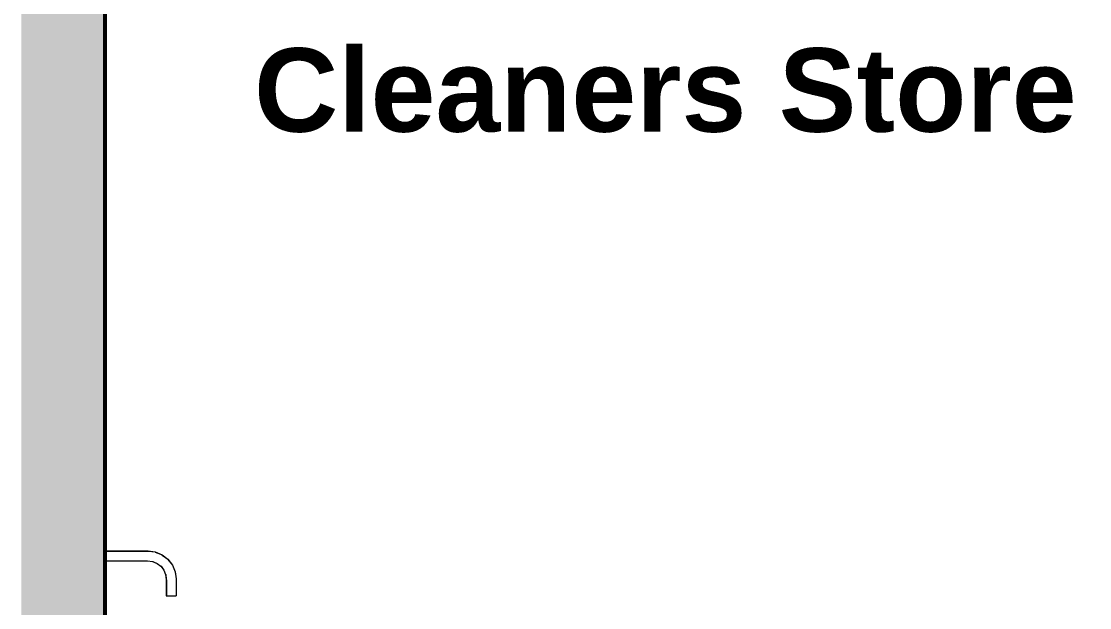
# Model space of a CAD drawing. Header units: millimetres. Extents: x -46169 to 174149, y -86316 to 18123.
# Drawn here: x 128050 to 129970, y -75325 to -74272 of the extents above; entities that cross this region are included whole.
import ezdxf

# ---------------------------------------------------------------- set-up
doc = ezdxf.new("R2010")
doc.units = ezdxf.units.MM
doc.header["$MEASUREMENT"] = 0
doc.linetypes.add('Wipeout_Contour', pattern=[1000, 0, -1000])
for name, color, linetype, lineweight in [('A04_A04_1_0_Pen_No__7', 7, 'Continuous', 35), ('A04_A04_1_New_A-25-M_Wall_Int_Pen_No__87', 8, 'Continuous', 20), ('A04_A04_1_New_A-35-M_FFE_Sanitary_Pen_No__4', 7, 'Continuous', 20)]:
    doc.layers.add(name, color=color, linetype=linetype, lineweight=lineweight)
doc.layers.add('A04_A04_1_New_A-25-M_Wall_Int', color=7, linetype='Continuous')
doc.layers.add('A04_A04_1_New_A-35-M_FFE_Sanitary', color=7, linetype='Continuous')
doc.layers.add('A04_A04_1_New_A-25-M_Wall_Int_Pen_No__107', color=7, linetype='Continuous', lineweight=15, true_color=0xa6a6a6)
doc.layers.add('A04_A04_1_New_A-25-M_Wall_Int_Pen_No__27', color=7, linetype='Continuous', lineweight=50, true_color=0x2a2a2a)
doc.styles.add('GENERATED_STYLE_3', font='')
doc.styles.get('GENERATED_STYLE_3').set_extended_font_data('Arial', bold=True)

msp = doc.modelspace()

# ---------------------------------------------------------------- wipeouts: each hides what was drawn before it
at = {"color": 254, "linetype": 'Wipeout_Contour', "lineweight": 0, "ltscale": 4905513.885810811}
msp.add_wipeout([(128199.6, -72757.9), (128199.6, -76357.9), (128200.6, -76357.9), (128200.6, -75677.9), (128200.2, -75457.9), (128200.4, -75299.2), (128200.4, -75455.4), (128200.4, -75457.9), (128200.5, -75417.9), (128200.5, -75416.4), (128200.5, -75409.7), (128200.5, -75405.6), (128200.5, -75400.9), (128200.5, -75387.1), (128200.5, -75383.8), (128200.5, -75380.3), (128200.5, -75378.1), (128200.5, -75347.9), (128200.6, -75265.9), (128200.6, -75248.3), (128200.6, -75347.9), (128202.1, -75347.9), (128202.1, -75240.9), (128200.5, -75240.9), (128200.5, -75240), (128200.5, -75238.4), (128200.5, -75235.5), (128200.5, -75228.6), (128200.5, -75225.7), (128200.5, -75224.1), (128200.5, -75222.9), (128202.1, -75222.9), (128202.1, -72757.9)], dxfattribs=at).dxf.layer = 'A04_A04_1_New_A-25-M_Wall_Int'

# ---------------------------------------------------------------- next in the draw order: hatches: boundary and pattern name
at = {"layer": 'A04_A04_1_New_A-25-M_Wall_Int_Pen_No__107', "linetype": 'Continuous', "lineweight": 0, "true_color": 0x292929}
msp.add_hatch(color=250, dxfattribs=at).paths.add_polyline_path([(128199.6, -76357.9), (128199.6, -72757.9), (128049.6, -72757.9), (128049.6, -76357.9)])

# ---------------------------------------------------------------- next in the draw order: wipeouts: each hides what was drawn before it
at = {"color": 254, "linetype": 'Wipeout_Contour', "lineweight": 0, "ltscale": 6101971.078537693}
msp.add_wipeout([(128701.8, -75677.9), (128202.1, -75677.9), (128202.1, -76357.9), (130725.7, -76357.9), (130725.7, -72757.9), (128202.1, -72757.9), (128202.1, -75222.9), (128277.6, -75222.9), (128290.2, -75224.6), (128302.5, -75229.7), (128313.1, -75237.8), (128321.2, -75248.4), (128326.3, -75260.7), (128328, -75273.3), (128328, -75303.9), (128310, -75303.9), (128310, -75274.5), (128308.8, -75265.4), (128305.5, -75257.5), (128300.3, -75250.6), (128293.5, -75245.4), (128285.5, -75242.1), (128276.4, -75240.9), (128202.1, -75240.9), (128202.1, -75347.9), (128206, -75347.9), (128206, -75377.9), (128208, -75377.9), (128208, -75378.8), (128208, -75379.4), (128208, -75383.8), (128208.1, -75390.3), (128208.1, -75397.9), (128208.1, -75405.6), (128208, -75412.1), (128208, -75416.4), (128208, -75417), (128208, -75417.9), (128202.1, -75417.9), (128202.1, -75457.9), (128701.8, -75457.9)], dxfattribs=at).dxf.layer = 'A04_A04_1_New_A-25-M_Wall_Int'

# ---------------------------------------------------------------- next in the draw order: texts
at = {"layer": 'A04_A04_1_0_Pen_No__7', "linetype": 'Continuous', "insert": (128468, -74471.9), "char_height": 150, "attachment_point": 7, "style": 'GENERATED_STYLE_3'}
msp.add_mtext('\\A1;{\\fArial|b1|i0|c0|p34;Cleaners Store}', dxfattribs=at)

# ---------------------------------------------------------------- next in the draw order: wipeouts: each hides what was drawn before it
at = {"color": 254, "linetype": 'Wipeout_Contour', "lineweight": 0, "ltscale": 594726.916297}
msp.add_wipeout([(128276.4, -75240.3), (128200.5, -75240.3), (128200.5, -75240.9), (128276.4, -75240.9)], dxfattribs=at).dxf.layer = 'A04_A04_1_New_A-35-M_FFE_Sanitary'

# ---------------------------------------------------------------- next in the draw order: wipeouts: each hides what was drawn before it
at = {"color": 254, "linetype": 'Wipeout_Contour', "lineweight": 0, "ltscale": 594724.199784}
msp.add_wipeout([(128276.5, -75238.4), (128200.5, -75238.4), (128200.5, -75240), (128276.4, -75240.3)], dxfattribs=at).dxf.layer = 'A04_A04_1_New_A-35-M_FFE_Sanitary'

# ---------------------------------------------------------------- next in the draw order: wipeouts: each hides what was drawn before it
at = {"color": 254, "linetype": 'Wipeout_Contour', "lineweight": 0, "ltscale": 594719.857971}
msp.add_wipeout([(128200.5, -75235.5), (128200.5, -75238.4), (128276.5, -75238.4), (128276.7, -75235.5)], dxfattribs=at).dxf.layer = 'A04_A04_1_New_A-35-M_FFE_Sanitary'

# ---------------------------------------------------------------- next in the draw order: wipeouts: each hides what was drawn before it
at = {"color": 254, "linetype": 'Wipeout_Contour', "lineweight": 0, "ltscale": 594713.806743}
msp.add_wipeout([(128200.5, -75232.1), (128200.5, -75235.5), (128276.7, -75235.5), (128277, -75232.1)], dxfattribs=at).dxf.layer = 'A04_A04_1_New_A-35-M_FFE_Sanitary'

# ---------------------------------------------------------------- next in the draw order: wipeouts: each hides what was drawn before it
at = {"color": 254, "linetype": 'Wipeout_Contour', "lineweight": 0, "ltscale": 594707.225477}
msp.add_wipeout([(128277.2, -75228.6), (128200.5, -75228.6), (128200.5, -75232.1), (128277, -75232.1)], dxfattribs=at).dxf.layer = 'A04_A04_1_New_A-35-M_FFE_Sanitary'

# ---------------------------------------------------------------- next in the draw order: linework, layer by layer
at = {"layer": 'A04_A04_1_New_A-25-M_Wall_Int_Pen_No__87', "linetype": 'Continuous'}
msp.add_line((128202.1, -75347.9), (128202.1, -75240.9), dxfattribs=at)

# ---------------------------------------------------------------- next in the draw order: wipeouts: each hides what was drawn before it
at = {"color": 254, "linetype": 'Wipeout_Contour', "lineweight": 0, "ltscale": 594701.116478}
msp.add_wipeout([(128200.5, -75228.6), (128277.2, -75228.6), (128277.4, -75225.7), (128200.5, -75225.7)], dxfattribs=at).dxf.layer = 'A04_A04_1_New_A-35-M_FFE_Sanitary'
at = {"color": 254, "linetype": 'Wipeout_Contour', "lineweight": 0, "ltscale": 594874.861996}
msp.add_wipeout([(128276.4, -75240.9), (128285.5, -75242.1), (128285.7, -75241.5), (128276.4, -75240.3)], dxfattribs=at).dxf.layer = 'A04_A04_1_New_A-35-M_FFE_Sanitary'

# ---------------------------------------------------------------- next in the draw order: wipeouts: each hides what was drawn before it
at = {"color": 254, "linetype": 'Wipeout_Contour', "lineweight": 0, "ltscale": 743337.324051}
msp.add_wipeout([(128200.5, -75224.1), (128200.5, -75225.7), (128277.4, -75225.7), (128277.5, -75223.7), (128200.5, -75223.7)], dxfattribs=at).dxf.layer = 'A04_A04_1_New_A-35-M_FFE_Sanitary'
at = {"color": 254, "linetype": 'Wipeout_Contour', "lineweight": 0, "ltscale": 594873.038543}
msp.add_wipeout([(128276.4, -75240.3), (128285.7, -75241.5), (128286.2, -75239.7), (128276.5, -75238.4)], dxfattribs=at).dxf.layer = 'A04_A04_1_New_A-35-M_FFE_Sanitary'

# ---------------------------------------------------------------- next in the draw order: wipeouts: each hides what was drawn before it
at = {"color": 254, "linetype": 'Wipeout_Contour', "lineweight": 0, "ltscale": 594693.830122}
msp.add_wipeout([(128200.5, -75223.7), (128277.5, -75223.7), (128277.6, -75222.9), (128200.5, -75222.9)], dxfattribs=at).dxf.layer = 'A04_A04_1_New_A-35-M_FFE_Sanitary'
at = {"color": 254, "linetype": 'Wipeout_Contour', "lineweight": 0, "ltscale": 594869.592914}
msp.add_wipeout([(128276.5, -75238.4), (128286.2, -75239.7), (128286.9, -75236.8), (128276.7, -75235.5)], dxfattribs=at).dxf.layer = 'A04_A04_1_New_A-35-M_FFE_Sanitary'

# ---------------------------------------------------------------- next in the draw order: linework, layer by layer
at = {"layer": 'A04_A04_1_New_A-25-M_Wall_Int_Pen_No__27', "linetype": 'Continuous'}
msp.add_line((128199.6, -72757.9), (128199.6, -76357.9), dxfattribs=at)
at = {"layer": 'A04_A04_1_New_A-25-M_Wall_Int_Pen_No__87', "linetype": 'Continuous'}
msp.add_line((128202.1, -75222.9), (128202.1, -72757.9), dxfattribs=at)

# ---------------------------------------------------------------- next in the draw order: wipeouts: each hides what was drawn before it
at = {"color": 254, "linetype": 'Wipeout_Contour', "lineweight": 0, "ltscale": 594865.052526}
msp.add_wipeout([(128276.7, -75235.5), (128286.9, -75236.8), (128287.8, -75233.5), (128277, -75232.1)], dxfattribs=at).dxf.layer = 'A04_A04_1_New_A-35-M_FFE_Sanitary'

# ---------------------------------------------------------------- next in the draw order: wipeouts: each hides what was drawn before it
at = {"color": 254, "linetype": 'Wipeout_Contour', "lineweight": 0, "ltscale": 594860.110654}
msp.add_wipeout([(128277, -75232.1), (128287.8, -75233.5), (128288.7, -75230.1), (128277.2, -75228.6)], dxfattribs=at).dxf.layer = 'A04_A04_1_New_A-35-M_FFE_Sanitary'

# ---------------------------------------------------------------- next in the draw order: wipeouts: each hides what was drawn before it
at = {"color": 254, "linetype": 'Wipeout_Contour', "lineweight": 0, "ltscale": 594855.520827}
msp.add_wipeout([(128277.2, -75228.6), (128288.7, -75230.1), (128289.5, -75227.3), (128277.4, -75225.7)], dxfattribs=at).dxf.layer = 'A04_A04_1_New_A-35-M_FFE_Sanitary'
at = {"color": 254, "linetype": 'Wipeout_Contour', "lineweight": 0, "ltscale": 594909.105246}
msp.add_wipeout([(128285.5, -75242.1), (128293.5, -75245.4), (128293.8, -75244.9), (128285.7, -75241.5)], dxfattribs=at).dxf.layer = 'A04_A04_1_New_A-35-M_FFE_Sanitary'

# ---------------------------------------------------------------- next in the draw order: wipeouts: each hides what was drawn before it
at = {"color": 254, "linetype": 'Wipeout_Contour', "lineweight": 0, "ltscale": 594851.981684}
msp.add_wipeout([(128277.4, -75225.7), (128289.5, -75227.3), (128290, -75225.3), (128277.5, -75223.7)], dxfattribs=at).dxf.layer = 'A04_A04_1_New_A-35-M_FFE_Sanitary'
at = {"color": 254, "linetype": 'Wipeout_Contour', "lineweight": 0, "ltscale": 594908.412527}
msp.add_wipeout([(128285.7, -75241.5), (128293.8, -75244.9), (128294.7, -75243.2), (128286.2, -75239.7)], dxfattribs=at).dxf.layer = 'A04_A04_1_New_A-35-M_FFE_Sanitary'

# ---------------------------------------------------------------- next in the draw order: linework, layer by layer
at = {"layer": 'A04_A04_1_New_A-35-M_FFE_Sanitary_Pen_No__4', "linetype": 'Continuous'}
msp.add_line((128200.5, -75240.9), (128276.4, -75240.9), dxfattribs=at)

# ---------------------------------------------------------------- next in the draw order: wipeouts: each hides what was drawn before it
at = {"color": 254, "linetype": 'Wipeout_Contour', "lineweight": 0, "ltscale": 594850.030109}
msp.add_wipeout([(128277.5, -75223.7), (128290, -75225.3), (128290.2, -75224.6), (128277.6, -75222.9)], dxfattribs=at).dxf.layer = 'A04_A04_1_New_A-35-M_FFE_Sanitary'
at = {"color": 254, "linetype": 'Wipeout_Contour', "lineweight": 0, "ltscale": 594907.090153}
msp.add_wipeout([(128286.2, -75239.7), (128294.7, -75243.2), (128296.2, -75240.7), (128286.9, -75236.8)], dxfattribs=at).dxf.layer = 'A04_A04_1_New_A-35-M_FFE_Sanitary'

# ---------------------------------------------------------------- next in the draw order: linework, layer by layer
at = {"layer": 'A04_A04_1_New_A-35-M_FFE_Sanitary_Pen_No__4', "linetype": 'Continuous'}
msp.add_line((128200.5, -75222.9), (128277.6, -75222.9), dxfattribs=at)

# ---------------------------------------------------------------- next in the draw order: wipeouts: each hides what was drawn before it
at = {"color": 254, "linetype": 'Wipeout_Contour', "lineweight": 0, "ltscale": 594905.345749}
msp.add_wipeout([(128286.9, -75236.8), (128296.2, -75240.7), (128297.9, -75237.7), (128287.8, -75233.5)], dxfattribs=at).dxf.layer = 'A04_A04_1_New_A-35-M_FFE_Sanitary'

# ---------------------------------------------------------------- next in the draw order: wipeouts: each hides what was drawn before it
at = {"color": 254, "linetype": 'Wipeout_Contour', "lineweight": 0, "ltscale": 594903.449094}
msp.add_wipeout([(128287.8, -75233.5), (128297.9, -75237.7), (128299.6, -75234.7), (128288.7, -75230.1)], dxfattribs=at).dxf.layer = 'A04_A04_1_New_A-35-M_FFE_Sanitary'

# ---------------------------------------------------------------- next in the draw order: wipeouts: each hides what was drawn before it
at = {"color": 254, "linetype": 'Wipeout_Contour', "lineweight": 0, "ltscale": 594901.690621}
msp.add_wipeout([(128288.7, -75230.1), (128299.6, -75234.7), (128301.1, -75232.1), (128289.5, -75227.3)], dxfattribs=at).dxf.layer = 'A04_A04_1_New_A-35-M_FFE_Sanitary'
at = {"color": 254, "linetype": 'Wipeout_Contour', "lineweight": 0, "ltscale": 594943.516167}
msp.add_wipeout([(128293.5, -75245.4), (128300.3, -75250.6), (128300.7, -75250.2), (128293.8, -75244.9)], dxfattribs=at).dxf.layer = 'A04_A04_1_New_A-35-M_FFE_Sanitary'

# ---------------------------------------------------------------- next in the draw order: wipeouts: each hides what was drawn before it
at = {"color": 254, "linetype": 'Wipeout_Contour', "lineweight": 0, "ltscale": 594900.337242}
msp.add_wipeout([(128289.5, -75227.3), (128301.1, -75232.1), (128302.1, -75230.3), (128290, -75225.3)], dxfattribs=at).dxf.layer = 'A04_A04_1_New_A-35-M_FFE_Sanitary'
at = {"color": 254, "linetype": 'Wipeout_Contour', "lineweight": 0, "ltscale": 594944.14238}
msp.add_wipeout([(128293.8, -75244.9), (128300.7, -75250.2), (128302.1, -75248.8), (128294.7, -75243.2)], dxfattribs=at).dxf.layer = 'A04_A04_1_New_A-35-M_FFE_Sanitary'

# ---------------------------------------------------------------- next in the draw order: wipeouts: each hides what was drawn before it
at = {"color": 254, "linetype": 'Wipeout_Contour', "lineweight": 0, "ltscale": 594899.591925}
msp.add_wipeout([(128290, -75225.3), (128302.1, -75230.3), (128302.5, -75229.7), (128290.2, -75224.6)], dxfattribs=at).dxf.layer = 'A04_A04_1_New_A-35-M_FFE_Sanitary'
at = {"color": 254, "linetype": 'Wipeout_Contour', "lineweight": 0, "ltscale": 594945.318339}
msp.add_wipeout([(128294.7, -75243.2), (128302.1, -75248.8), (128304.1, -75246.8), (128296.2, -75240.7)], dxfattribs=at).dxf.layer = 'A04_A04_1_New_A-35-M_FFE_Sanitary'

# ---------------------------------------------------------------- next in the draw order: linework, layer by layer
at = {"layer": 'A04_A04_1_New_A-35-M_FFE_Sanitary_Pen_No__4', "linetype": 'Continuous'}
msp.add_line((128276.4, -75240.9), (128285.5, -75242.1), dxfattribs=at)

# ---------------------------------------------------------------- next in the draw order: wipeouts: each hides what was drawn before it
at = {"color": 254, "linetype": 'Wipeout_Contour', "lineweight": 0, "ltscale": 594946.872003}
msp.add_wipeout([(128296.2, -75240.7), (128304.1, -75246.8), (128306.5, -75244.3), (128297.9, -75237.7)], dxfattribs=at).dxf.layer = 'A04_A04_1_New_A-35-M_FFE_Sanitary'

# ---------------------------------------------------------------- next in the draw order: wipeouts: each hides what was drawn before it
at = {"color": 254, "linetype": 'Wipeout_Contour', "lineweight": 0, "ltscale": 594948.57128}
msp.add_wipeout([(128297.9, -75237.7), (128306.5, -75244.3), (128309, -75241.9), (128299.6, -75234.7)], dxfattribs=at).dxf.layer = 'A04_A04_1_New_A-35-M_FFE_Sanitary'

# ---------------------------------------------------------------- next in the draw order: wipeouts: each hides what was drawn before it
at = {"color": 254, "linetype": 'Wipeout_Contour', "lineweight": 0, "ltscale": 594950.15893}
msp.add_wipeout([(128299.6, -75234.7), (128309, -75241.9), (128311.1, -75239.8), (128301.1, -75232.1)], dxfattribs=at).dxf.layer = 'A04_A04_1_New_A-35-M_FFE_Sanitary'

# ---------------------------------------------------------------- next in the draw order: linework, layer by layer
at = {"layer": 'A04_A04_1_New_A-35-M_FFE_Sanitary_Pen_No__4', "linetype": 'Continuous'}
msp.add_line((128277.6, -75222.9), (128290.2, -75224.6), dxfattribs=at)

# ---------------------------------------------------------------- next in the draw order: wipeouts: each hides what was drawn before it
at = {"color": 254, "linetype": 'Wipeout_Contour', "lineweight": 0, "ltscale": 594951.392127}
msp.add_wipeout([(128301.1, -75232.1), (128311.1, -75239.8), (128312.6, -75238.3), (128302.1, -75230.3)], dxfattribs=at).dxf.layer = 'A04_A04_1_New_A-35-M_FFE_Sanitary'
at = {"color": 254, "linetype": 'Wipeout_Contour', "lineweight": 0, "ltscale": 594976.815209}
msp.add_wipeout([(128300.3, -75250.6), (128305.5, -75257.5), (128306, -75257.1), (128300.7, -75250.2)], dxfattribs=at).dxf.layer = 'A04_A04_1_New_A-35-M_FFE_Sanitary'

# ---------------------------------------------------------------- next in the draw order: wipeouts: each hides what was drawn before it
at = {"color": 254, "linetype": 'Wipeout_Contour', "lineweight": 0, "ltscale": 594952.079957}
msp.add_wipeout([(128302.1, -75230.3), (128312.6, -75238.3), (128313.1, -75237.8), (128302.5, -75229.7)], dxfattribs=at).dxf.layer = 'A04_A04_1_New_A-35-M_FFE_Sanitary'
at = {"color": 254, "linetype": 'Wipeout_Contour', "lineweight": 0, "ltscale": 594978.716025}
msp.add_wipeout([(128300.7, -75250.2), (128306, -75257.1), (128307.7, -75256.2), (128302.1, -75248.8)], dxfattribs=at).dxf.layer = 'A04_A04_1_New_A-35-M_FFE_Sanitary'

# ---------------------------------------------------------------- next in the draw order: wipeouts: each hides what was drawn before it
at = {"color": 254, "linetype": 'Wipeout_Contour', "lineweight": 0, "ltscale": 594982.308587}
msp.add_wipeout([(128302.1, -75248.8), (128307.7, -75256.2), (128310.2, -75254.7), (128304.1, -75246.8)], dxfattribs=at).dxf.layer = 'A04_A04_1_New_A-35-M_FFE_Sanitary'

# ---------------------------------------------------------------- next in the draw order: linework, layer by layer
at = {"layer": 'A04_A04_1_New_A-35-M_FFE_Sanitary_Pen_No__4', "linetype": 'Continuous'}
msp.add_line((128285.5, -75242.1), (128293.5, -75245.4), dxfattribs=at)

# ---------------------------------------------------------------- next in the draw order: wipeouts: each hides what was drawn before it
at = {"color": 254, "linetype": 'Wipeout_Contour', "lineweight": 0, "ltscale": 594987.053344}
msp.add_wipeout([(128304.1, -75246.8), (128310.2, -75254.7), (128313.2, -75253), (128306.5, -75244.3)], dxfattribs=at).dxf.layer = 'A04_A04_1_New_A-35-M_FFE_Sanitary'

# ---------------------------------------------------------------- next in the draw order: wipeouts: each hides what was drawn before it
at = {"color": 254, "linetype": 'Wipeout_Contour', "lineweight": 0, "ltscale": 594992.232289}
msp.add_wipeout([(128306.5, -75244.3), (128313.2, -75253), (128316.2, -75251.3), (128309, -75241.9)], dxfattribs=at).dxf.layer = 'A04_A04_1_New_A-35-M_FFE_Sanitary'

# ---------------------------------------------------------------- next in the draw order: wipeouts: each hides what was drawn before it
at = {"color": 254, "linetype": 'Wipeout_Contour', "lineweight": 0, "ltscale": 594997.058248}
msp.add_wipeout([(128309, -75241.9), (128316.2, -75251.3), (128318.8, -75249.8), (128311.1, -75239.8)], dxfattribs=at).dxf.layer = 'A04_A04_1_New_A-35-M_FFE_Sanitary'

# ---------------------------------------------------------------- next in the draw order: wipeouts: each hides what was drawn before it
at = {"color": 254, "linetype": 'Wipeout_Contour', "lineweight": 0, "ltscale": 595000.795216}
msp.add_wipeout([(128311.1, -75239.8), (128318.8, -75249.8), (128320.6, -75248.8), (128312.6, -75238.3)], dxfattribs=at).dxf.layer = 'A04_A04_1_New_A-35-M_FFE_Sanitary'

# ---------------------------------------------------------------- next in the draw order: linework, layer by layer
at = {"layer": 'A04_A04_1_New_A-35-M_FFE_Sanitary_Pen_No__4', "linetype": 'Continuous'}
msp.add_line((128290.2, -75224.6), (128302.5, -75229.7), dxfattribs=at)

# ---------------------------------------------------------------- next in the draw order: wipeouts: each hides what was drawn before it
at = {"color": 254, "linetype": 'Wipeout_Contour', "lineweight": 0, "ltscale": 595002.870886}
msp.add_wipeout([(128312.6, -75238.3), (128320.6, -75248.8), (128321.2, -75248.4), (128313.1, -75237.8)], dxfattribs=at).dxf.layer = 'A04_A04_1_New_A-35-M_FFE_Sanitary'

# ---------------------------------------------------------------- next in the draw order: linework, layer by layer
at = {"layer": 'A04_A04_1_New_A-35-M_FFE_Sanitary_Pen_No__4', "linetype": 'Continuous'}
msp.add_line((128302.5, -75229.7), (128313.1, -75237.8), dxfattribs=at)

# ---------------------------------------------------------------- next in the draw order: wipeouts: each hides what was drawn before it
at = {"color": 254, "linetype": 'Wipeout_Contour', "lineweight": 0, "ltscale": 595006.733319}
msp.add_wipeout([(128305.5, -75257.5), (128308.8, -75265.4), (128309.4, -75265.2), (128306, -75257.1)], dxfattribs=at).dxf.layer = 'A04_A04_1_New_A-35-M_FFE_Sanitary'

# ---------------------------------------------------------------- next in the draw order: wipeouts: each hides what was drawn before it
at = {"color": 254, "linetype": 'Wipeout_Contour', "lineweight": 0, "ltscale": 595009.777055}
msp.add_wipeout([(128306, -75257.1), (128309.4, -75265.2), (128311.2, -75264.7), (128307.7, -75256.2)], dxfattribs=at).dxf.layer = 'A04_A04_1_New_A-35-M_FFE_Sanitary'

# ---------------------------------------------------------------- next in the draw order: wipeouts: each hides what was drawn before it
at = {"color": 254, "linetype": 'Wipeout_Contour', "lineweight": 0, "ltscale": 595015.539564}
msp.add_wipeout([(128307.7, -75256.2), (128311.2, -75264.7), (128314, -75264), (128310.2, -75254.7)], dxfattribs=at).dxf.layer = 'A04_A04_1_New_A-35-M_FFE_Sanitary'

# ---------------------------------------------------------------- next in the draw order: linework, layer by layer
at = {"layer": 'A04_A04_1_New_A-35-M_FFE_Sanitary_Pen_No__4', "linetype": 'Continuous'}
msp.add_line((128293.5, -75245.4), (128300.3, -75250.6), dxfattribs=at)

# ---------------------------------------------------------------- next in the draw order: wipeouts: each hides what was drawn before it
at = {"color": 254, "linetype": 'Wipeout_Contour', "lineweight": 0, "ltscale": 595023.150965}
msp.add_wipeout([(128310.2, -75254.7), (128314, -75264), (128317.4, -75263.1), (128313.2, -75253)], dxfattribs=at).dxf.layer = 'A04_A04_1_New_A-35-M_FFE_Sanitary'

# ---------------------------------------------------------------- next in the draw order: wipeouts: each hides what was drawn before it
at = {"color": 254, "linetype": 'Wipeout_Contour', "lineweight": 0, "ltscale": 595031.456348}
msp.add_wipeout([(128313.2, -75253), (128317.4, -75263.1), (128320.7, -75262.2), (128316.2, -75251.3)], dxfattribs=at).dxf.layer = 'A04_A04_1_New_A-35-M_FFE_Sanitary'

# ---------------------------------------------------------------- next in the draw order: wipeouts: each hides what was drawn before it
at = {"color": 254, "linetype": 'Wipeout_Contour', "lineweight": 0, "ltscale": 595039.192414}
msp.add_wipeout([(128316.2, -75251.3), (128320.7, -75262.2), (128323.6, -75261.4), (128318.8, -75249.8)], dxfattribs=at).dxf.layer = 'A04_A04_1_New_A-35-M_FFE_Sanitary'

# ---------------------------------------------------------------- next in the draw order: wipeouts: each hides what was drawn before it
at = {"color": 254, "linetype": 'Wipeout_Contour', "lineweight": 0, "ltscale": 595045.180115}
msp.add_wipeout([(128318.8, -75249.8), (128323.6, -75261.4), (128325.6, -75260.9), (128320.6, -75248.8)], dxfattribs=at).dxf.layer = 'A04_A04_1_New_A-35-M_FFE_Sanitary'

# ---------------------------------------------------------------- next in the draw order: wipeouts: each hides what was drawn before it
at = {"color": 254, "linetype": 'Wipeout_Contour', "lineweight": 0, "ltscale": 595048.50414}
msp.add_wipeout([(128320.6, -75248.8), (128325.6, -75260.9), (128326.3, -75260.7), (128321.2, -75248.4)], dxfattribs=at).dxf.layer = 'A04_A04_1_New_A-35-M_FFE_Sanitary'
at = {"color": 254, "linetype": 'Wipeout_Contour', "lineweight": 0, "ltscale": 595031.929518}
msp.add_wipeout([(128308.8, -75265.4), (128310, -75274.5), (128310.6, -75274.5), (128309.4, -75265.2)], dxfattribs=at).dxf.layer = 'A04_A04_1_New_A-35-M_FFE_Sanitary'

# ---------------------------------------------------------------- next in the draw order: linework, layer by layer
at = {"layer": 'A04_A04_1_New_A-35-M_FFE_Sanitary_Pen_No__4', "linetype": 'Continuous'}
msp.add_line((128313.1, -75237.8), (128321.2, -75248.4), dxfattribs=at)

# ---------------------------------------------------------------- next in the draw order: wipeouts: each hides what was drawn before it
at = {"color": 254, "linetype": 'Wipeout_Contour', "lineweight": 0, "ltscale": 595035.793094}
msp.add_wipeout([(128309.4, -75265.2), (128310.6, -75274.5), (128312.5, -75274.3), (128311.2, -75264.7)], dxfattribs=at).dxf.layer = 'A04_A04_1_New_A-35-M_FFE_Sanitary'

# ---------------------------------------------------------------- next in the draw order: wipeouts: each hides what was drawn before it
at = {"color": 254, "linetype": 'Wipeout_Contour', "lineweight": 0, "ltscale": 595043.132294}
msp.add_wipeout([(128311.2, -75264.7), (128312.5, -75274.3), (128315.4, -75274.2), (128314, -75264)], dxfattribs=at).dxf.layer = 'A04_A04_1_New_A-35-M_FFE_Sanitary'

# ---------------------------------------------------------------- next in the draw order: wipeouts: each hides what was drawn before it
at = {"color": 254, "linetype": 'Wipeout_Contour', "lineweight": 0, "ltscale": 595052.833425}
msp.add_wipeout([(128314, -75264), (128315.4, -75274.2), (128318.8, -75273.9), (128317.4, -75263.1)], dxfattribs=at).dxf.layer = 'A04_A04_1_New_A-35-M_FFE_Sanitary'

# ---------------------------------------------------------------- next in the draw order: linework, layer by layer
at = {"layer": 'A04_A04_1_New_A-35-M_FFE_Sanitary_Pen_No__4', "linetype": 'Continuous'}
msp.add_line((128300.3, -75250.6), (128305.5, -75257.5), dxfattribs=at)

# ---------------------------------------------------------------- next in the draw order: wipeouts: each hides what was drawn before it
at = {"color": 254, "linetype": 'Wipeout_Contour', "lineweight": 0, "ltscale": 595063.421192}
msp.add_wipeout([(128317.4, -75263.1), (128318.8, -75273.9), (128322.3, -75273.7), (128320.7, -75262.2)], dxfattribs=at).dxf.layer = 'A04_A04_1_New_A-35-M_FFE_Sanitary'

# ---------------------------------------------------------------- next in the draw order: wipeouts: each hides what was drawn before it
at = {"color": 254, "linetype": 'Wipeout_Contour', "lineweight": 0, "ltscale": 595073.069857}
msp.add_wipeout([(128310, -75274.5), (128310, -75303.9), (128310.6, -75303.9), (128310.6, -75274.5)], dxfattribs=at).dxf.layer = 'A04_A04_1_New_A-35-M_FFE_Sanitary'
at = {"color": 254, "linetype": 'Wipeout_Contour', "lineweight": 0, "ltscale": 595073.284372}
msp.add_wipeout([(128320.7, -75262.2), (128322.3, -75273.7), (128325.2, -75273.5), (128323.6, -75261.4)], dxfattribs=at).dxf.layer = 'A04_A04_1_New_A-35-M_FFE_Sanitary'

# ---------------------------------------------------------------- next in the draw order: wipeouts: each hides what was drawn before it
at = {"color": 254, "linetype": 'Wipeout_Contour', "lineweight": 0, "ltscale": 595077.304604}
msp.add_wipeout([(128310.6, -75274.5), (128310.6, -75303.9), (128312.5, -75303.9), (128312.5, -75274.3)], dxfattribs=at).dxf.layer = 'A04_A04_1_New_A-35-M_FFE_Sanitary'
at = {"color": 254, "linetype": 'Wipeout_Contour', "lineweight": 0, "ltscale": 595080.92091}
msp.add_wipeout([(128323.6, -75261.4), (128325.2, -75273.5), (128327.2, -75273.4), (128325.6, -75260.9)], dxfattribs=at).dxf.layer = 'A04_A04_1_New_A-35-M_FFE_Sanitary'

# ---------------------------------------------------------------- next in the draw order: wipeouts: each hides what was drawn before it
at = {"color": 254, "linetype": 'Wipeout_Contour', "lineweight": 0, "ltscale": 595085.371889}
msp.add_wipeout([(128312.5, -75274.3), (128312.5, -75303.9), (128315.4, -75303.9), (128315.4, -75274.2)], dxfattribs=at).dxf.layer = 'A04_A04_1_New_A-35-M_FFE_Sanitary'
at = {"color": 254, "linetype": 'Wipeout_Contour', "lineweight": 0, "ltscale": 595085.165666}
msp.add_wipeout([(128325.6, -75260.9), (128327.2, -75273.4), (128328, -75273.3), (128326.3, -75260.7)], dxfattribs=at).dxf.layer = 'A04_A04_1_New_A-35-M_FFE_Sanitary'

# ---------------------------------------------------------------- next in the draw order: linework, layer by layer
at = {"layer": 'A04_A04_1_New_A-35-M_FFE_Sanitary_Pen_No__4', "linetype": 'Continuous'}
msp.add_line((128321.2, -75248.4), (128326.3, -75260.7), dxfattribs=at)

# ---------------------------------------------------------------- next in the draw order: wipeouts: each hides what was drawn before it
at = {"color": 254, "linetype": 'Wipeout_Contour', "lineweight": 0, "ltscale": 595096.043496}
msp.add_wipeout([(128315.4, -75274.2), (128315.4, -75303.9), (128318.8, -75303.9), (128318.8, -75273.9)], dxfattribs=at).dxf.layer = 'A04_A04_1_New_A-35-M_FFE_Sanitary'

# ---------------------------------------------------------------- next in the draw order: linework, layer by layer
at = {"layer": 'A04_A04_1_New_A-35-M_FFE_Sanitary_Pen_No__4', "linetype": 'Continuous'}
msp.add_line((128305.5, -75257.5), (128308.8, -75265.4), dxfattribs=at)

# ---------------------------------------------------------------- next in the draw order: wipeouts: each hides what was drawn before it
at = {"color": 254, "linetype": 'Wipeout_Contour', "lineweight": 0, "ltscale": 595107.694803}
msp.add_wipeout([(128318.8, -75273.9), (128318.8, -75303.9), (128322.3, -75303.9), (128322.3, -75273.7)], dxfattribs=at).dxf.layer = 'A04_A04_1_New_A-35-M_FFE_Sanitary'

# ---------------------------------------------------------------- next in the draw order: linework, layer by layer
at = {"layer": 'A04_A04_1_New_A-35-M_FFE_Sanitary_Pen_No__4', "linetype": 'Continuous'}
for p, q in [((128308.8, -75265.4), (128310, -75274.5)), ((128310, -75274.5), (128310, -75303.9)), ((128310, -75303.9), (128310.6, -75303.9)), ((128310.6, -75303.9), (128312.5, -75303.9))]:
    msp.add_line(p, q, dxfattribs=at)

# ---------------------------------------------------------------- next in the draw order: wipeouts: each hides what was drawn before it
at = {"color": 254, "linetype": 'Wipeout_Contour', "lineweight": 0, "ltscale": 595118.552011}
msp.add_wipeout([(128322.3, -75273.7), (128322.3, -75303.9), (128325.2, -75303.9), (128325.2, -75273.5)], dxfattribs=at).dxf.layer = 'A04_A04_1_New_A-35-M_FFE_Sanitary'

# ---------------------------------------------------------------- next in the draw order: linework, layer by layer
at = {"layer": 'A04_A04_1_New_A-35-M_FFE_Sanitary_Pen_No__4', "linetype": 'Continuous'}
msp.add_line((128312.5, -75303.9), (128315.4, -75303.9), dxfattribs=at)

# ---------------------------------------------------------------- next in the draw order: wipeouts: each hides what was drawn before it
at = {"color": 254, "linetype": 'Wipeout_Contour', "lineweight": 0, "ltscale": 595126.962174}
msp.add_wipeout([(128325.2, -75273.5), (128325.2, -75303.9), (128327.2, -75303.9), (128327.2, -75273.4)], dxfattribs=at).dxf.layer = 'A04_A04_1_New_A-35-M_FFE_Sanitary'

# ---------------------------------------------------------------- next in the draw order: wipeouts: each hides what was drawn before it
at = {"color": 254, "linetype": 'Wipeout_Contour', "lineweight": 0, "ltscale": 595131.644806}
msp.add_wipeout([(128327.2, -75273.4), (128327.2, -75303.9), (128328, -75303.9), (128328, -75273.3)], dxfattribs=at).dxf.layer = 'A04_A04_1_New_A-35-M_FFE_Sanitary'

# ---------------------------------------------------------------- next in the draw order: linework, layer by layer
at = {"layer": 'A04_A04_1_New_A-35-M_FFE_Sanitary_Pen_No__4', "linetype": 'Continuous'}
for p, q in [((128326.3, -75260.7), (128328, -75273.3)), ((128328, -75273.3), (128328, -75303.9)), ((128315.4, -75303.9), (128318.8, -75303.9)), ((128318.8, -75303.9), (128322.3, -75303.9)), ((128322.3, -75303.9), (128325.2, -75303.9)), ((128325.2, -75303.9), (128327.2, -75303.9)), ((128327.2, -75303.9), (128328, -75303.9))]:
    msp.add_line(p, q, dxfattribs=at)

doc.saveas('drawing.dxf')
